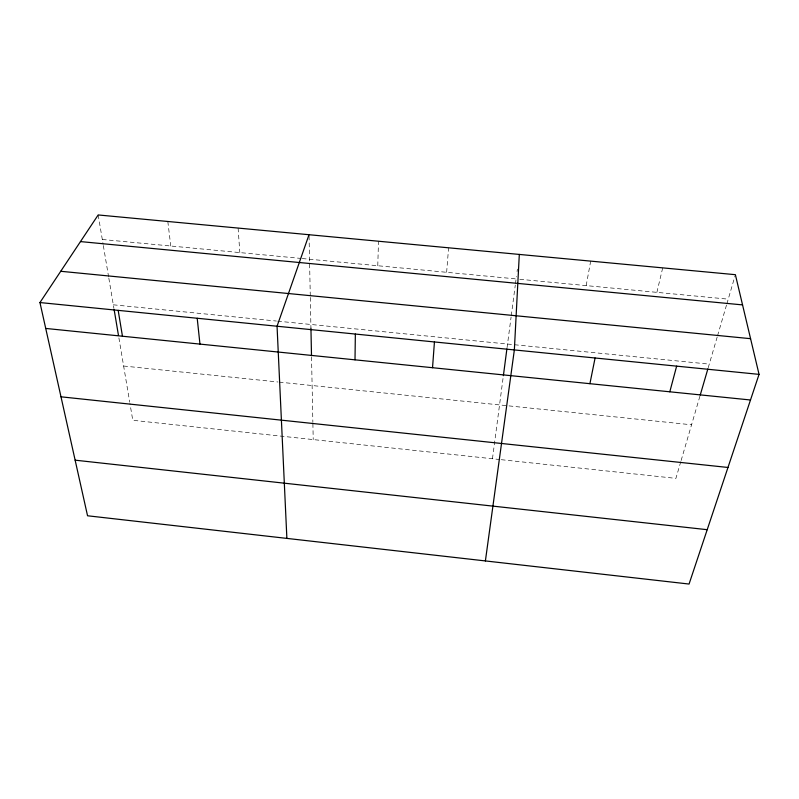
<?xml version="1.0" encoding="UTF-8"?>
<svg xmlns="http://www.w3.org/2000/svg" width="799" height="799" viewBox="0 0 799 799"><rect width="100%" height="100%" fill="white"/><g stroke="black" fill="none" stroke-linecap="round" stroke-linejoin="round"><path stroke-width="0.6" stroke-dasharray="4 3" d="M377.777 265.737L378.486 241.228M446.631 272.299L448.589 247.8M492.464 458.756L503.22 376.918M507.055 347.695L511.09 317.013M511.25 315.785L515.285 285.073M515.445 283.845L516.414 276.474M517.053 271.58L517.382 269.123M586.176 285.603L590.681 261.123M656.888 292.344L662.701 267.875M680.778 461.702L675.904 478.371L501.133 459.675M681.128 460.514L699.894 396.244M708.224 367.7L717.202 336.958M717.542 335.77L726.511 305.058M726.86 303.88L735.04 275.855M102.312 239.48L300.963 258.417M302.192 258.536L516.094 278.921M519.779 279.28L728.239 299.156M113.318 304.809L276.424 321.038M277.653 321.168L709.262 364.124M123.635 366.022L278.002 381.992M279.221 382.122L691.554 424.788M499.894 459.545L132.774 420.284L129.927 403.405M98.177 214.951L103.121 244.314M103.331 245.523L108.624 276.983M108.834 278.192L113.937 308.484M118.891 337.867L129.728 402.197M167.82 221.473L170.766 246.002M238.102 228.065L239.83 252.584M309.053 235.945L310.282 296.159M310.312 297.388L310.941 328.209M311.53 356.863L312.868 422.381M312.888 423.61L313.218 439.58"/><path stroke-width="1.2" d="M355.006 359.84L355.355 334.052M519.31 254.432L514.356 349.932L485.393 560.938M432.529 367.71L434.446 341.952M503.38 375.7L506.896 348.913M589.912 383.69L595.085 357.992M669.802 391.8L676.643 366.142M700.234 395.056L707.874 368.888M759.05 374.371L689.058 584.049L87.55 515.774L39.95 302.551L98.177 214.951L735.38 274.686L759.05 374.371L39.95 302.551M309.023 234.716L277.053 326.232L286.881 538.396M80.469 241.588L742.551 304.898M60.734 271.28L750.571 338.676M45.723 328.439L750.501 399.989M60.994 396.813L727.979 467.465M75.136 460.174L707.205 529.687M114.147 309.702L118.472 335.41M118.172 310.362L122.457 336.229M197.203 318.262L199.96 344.089M310.941 328.209L311.5 355.625"/></g></svg>
